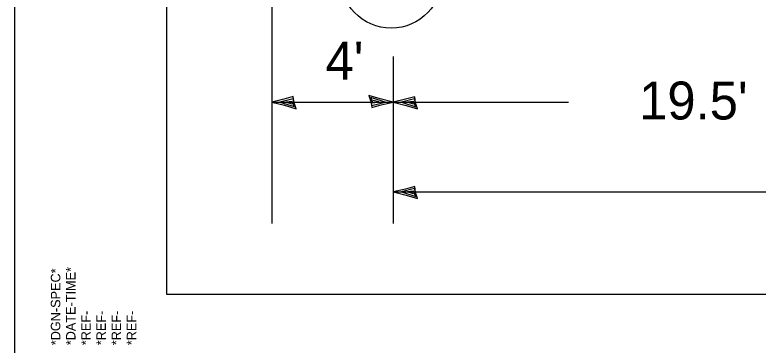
# Model space of a CAD drawing. Extents: x 2145173 to 2147094, y 2149363 to 2149822.
# Drawn here: x 2146575.8 to 2146603.81, y 2149659.17 to 2149671.61 of the extents above; entities that cross this region are included whole.
import ezdxf

# ---------------------------------------------------------------- set-up
doc = ezdxf.new("R2010")
doc.units = 0
for name, color, linetype in [('Design_EX_Roadway Dimensions', 7, 'Continuous'), ('Sheets_General Details', 7, 'Continuous'), ('Topo_Building', 7, 'Continuous')]:
    doc.layers.add(name, color=color, linetype=linetype)

msp = doc.modelspace()

# ---------------------------------------------------------------- linework, layer by layer
at = {"layer": 'Design_EX_Roadway Dimensions'}
for p, q in [((2146585.479, 2149672.477), (2146585.479, 2149663.744)), ((2146590.059, 2149670.041), (2146590.059, 2149663.744)), ((2146585.479, 2149668.323), (2146590.059, 2149668.323)), ((2146590.059, 2149668.323), (2146596.662, 2149668.323)), ((2146590.059, 2149664.944), (2146626.077, 2149664.944))]:
    msp.add_line(p, q, dxfattribs=at)
for points in [[(2146586.32, 2149668.303), (2146586.292, 2149668.53), (2146585.937, 2149668.429), (2146585.479, 2149668.323), (2146585.967, 2149668.204), (2146586.395, 2149668.072), (2146586.32, 2149668.303), (2146586.283, 2149668.452), (2146585.788, 2149668.323), (2146586.329, 2149668.154), (2146586.249, 2149668.346), (2146586.022, 2149668.319), (2146586.239, 2149668.259)], [(2146589.218, 2149668.344), (2146589.246, 2149668.12), (2146589.601, 2149668.218), (2146590.059, 2149668.323), (2146589.571, 2149668.445), (2146589.143, 2149668.578), (2146589.218, 2149668.344), (2146589.255, 2149668.198), (2146589.749, 2149668.326), (2146589.209, 2149668.495), (2146589.289, 2149668.303), (2146589.516, 2149668.33), (2146589.298, 2149668.39)], [(2146589.218, 2149668.344), (2146589.246, 2149668.12), (2146589.601, 2149668.218), (2146590.059, 2149668.323), (2146589.571, 2149668.445), (2146589.143, 2149668.578), (2146589.218, 2149668.344), (2146589.255, 2149668.198), (2146589.749, 2149668.326), (2146589.209, 2149668.495), (2146589.289, 2149668.303), (2146589.516, 2149668.33), (2146589.298, 2149668.39)], [(2146590.899, 2149668.303), (2146590.871, 2149668.527), (2146590.516, 2149668.429), (2146590.059, 2149668.323), (2146590.546, 2149668.202), (2146590.974, 2149668.069), (2146590.899, 2149668.303), (2146590.862, 2149668.449), (2146590.368, 2149668.321), (2146590.908, 2149668.152), (2146590.828, 2149668.344), (2146590.601, 2149668.317), (2146590.819, 2149668.257)], [(2146590.899, 2149664.923), (2146590.871, 2149665.148), (2146590.516, 2149665.049), (2146590.059, 2149664.944), (2146590.546, 2149664.823), (2146590.974, 2149664.69), (2146590.899, 2149664.923), (2146590.862, 2149665.07), (2146590.368, 2149664.942), (2146590.908, 2149664.772), (2146590.828, 2149664.964), (2146590.601, 2149664.937), (2146590.819, 2149664.877)]]:
    msp.add_lwpolyline(points, dxfattribs=at)
at = {"layer": 'Sheets_General Details'}
for points in [[(2146575.803, 2149781.285), (2146770.424, 2149781.285), (2146770.424, 2149655.354), (2146575.803, 2149655.354)], [(2146581.527, 2149775.561), (2146764.7, 2149775.561), (2146764.7, 2149661.078), (2146581.527, 2149661.078)]]:
    msp.add_lwpolyline(points, close=True, dxfattribs=at)
at = {"layer": 'Topo_Building'}
msp.add_ellipse((2146589.982, 2149673.117), major_axis=(0, 2.003), ratio=0.9779, dxfattribs=at)
msp.add_ellipse((2146589.982, 2149673.117), major_axis=(0, 2.003), ratio=0.9779, dxfattribs=at)

# ---------------------------------------------------------------- texts
at = {"layer": 'Design_EX_Roadway Dimensions'}
for s, p in [("4'", (2146587.507, 2149669.174)), ("19.5'", (2146599.321, 2149667.669))]:
    msp.add_text(s, height=1.431, dxfattribs=at).set_placement(p)
at = {"layer": 'Topo_Building'}
for s, height, p in [('*DGN-SPEC*', 0.3576, (2146577.516, 2149659.161)), ('*DATE-TIME*', 0.35761, (2146578.088, 2149659.161)), ('*REF-', 0.3576, (2146578.659, 2149659.161)), ('*REF-', 0.3576, (2146579.232, 2149659.161)), ('*REF-', 0.3576, (2146579.804, 2149659.161)), ('*REF-', 0.3576, (2146580.377, 2149659.161))]:
    msp.add_text(s, height=height, rotation=90, dxfattribs=at).set_placement(p)

doc.saveas('drawing.dxf')
